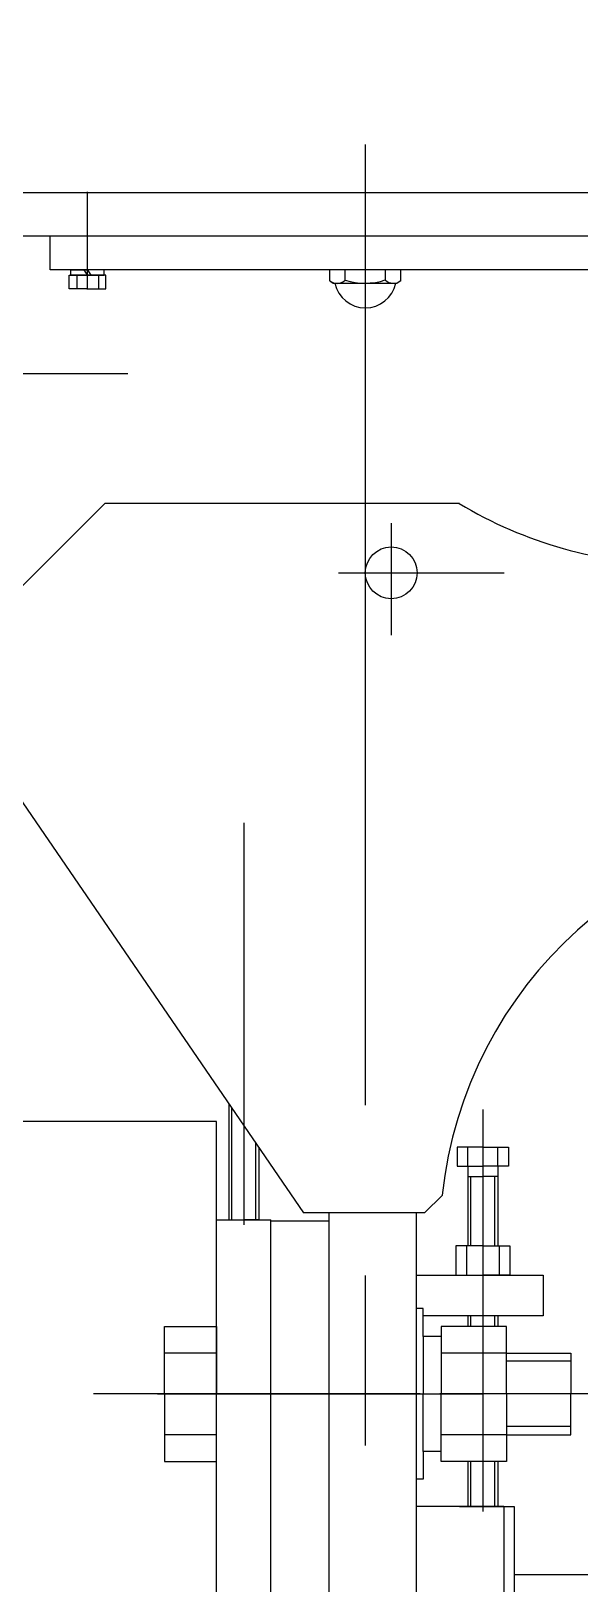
# Model space of a CAD drawing. Header units: millimetres. Extents: x 0 to 21000, y -315 to 14850.
# Drawn here: x 5480 to 5883, y 9211 to 10352 of the extents above; entities that cross this region are included whole.
import ezdxf

# ---------------------------------------------------------------- set-up
doc = ezdxf.new("R2010")
doc.units = ezdxf.units.MM
doc.header["$LTSCALE"] = 500
doc.linetypes.add('G', pattern=[2, 1.25, -0.25, 0.25, -0.25])
for name, color, linetype in [('01', 7, 'Continuous'), ('02', 1, 'Continuous'), ('05', 142, 'G')]:
    doc.layers.add(name, color=color, linetype=linetype)

# ---------------------------------------------------------------- blocks, each defined once
blk = doc.blocks.new('*U21')
at = {"layer": '01'}
for p, q in [((-21.5, 0), (-21.5, 19.8)), ((-21.5, 19.8), (0, 19.8)), ((-21.5, 12), (0, 12)), ((0, 19.8), (0, 0)), ((0, -19.8), (0, 0)), ((-21.5, 0), (-21.5, -19.8)), ((-21.5, -12), (0, -12)), ((-21.5, -19.8), (0, -19.8))]:
    blk.add_line(p, q, dxfattribs=at)
at = {"layer": '05'}
blk.add_line((-22.6, 0), (1.1, 0), dxfattribs=at)

msp = doc.modelspace()

# ---------------------------------------------------------------- linework, layer by layer
at = {"layer": '01'}
for p, q in [((6228, 10233), (4964.5, 10233)), ((5493.9, 10176.5), (5493.9, 10201.5)), ((5956.3, 10176.5), (5493.9, 10176.5)), ((5508, 10162.4), (5508, 10172.4)), ((5508, 10172.4), (5521.4, 10172.4)), ((5509.2, 10172.4), (5509.2, 10176.5)), ((5509.2, 10176.5), (5521.4, 10176.5)), ((5521.4, 10172.4), (5509.2, 10172.4)), ((5513.4, 10172.4), (5513.4, 10162.4)), ((5521.4, 10172.4), (5519, 10176.5)), ((5521.4, 10176.5), (5523.7, 10172.4)), ((5533.6, 10176.5), (5521.4, 10176.5)), ((5521.4, 10172.4), (5533.6, 10172.4)), ((5534.7, 10172.4), (5521.4, 10172.4)), ((5529.4, 10172.4), (5529.4, 10162.4)), ((5533.6, 10172.4), (5533.6, 10176.5)), ((5534.7, 10162.4), (5534.7, 10172.4)), ((5521.4, 10162.4), (5508, 10162.4)), ((5521.4, 10162.4), (5534.7, 10162.4)), ((5624.9, 9564.1), (5624.9, 9478.7)), ((5646.9, 9532), (5646.9, 9478.7)), ((5792.4, 9532.2), (5792.4, 9518.2)), ((5811.3, 9532.2), (5792.4, 9532.2)), ((5800.3, 9518.2), (5800.3, 9532.2)), ((5811.3, 9532.2), (5830.1, 9532.2)), ((5822.3, 9518.2), (5822.3, 9532.2)), ((5830.1, 9532.2), (5830.1, 9518.2)), ((5792.4, 9518.2), (5811.3, 9518.2)), ((5800.3, 9518.2), (5800.3, 9459.7)), ((5830.1, 9518.2), (5811.3, 9518.2)), ((5822.3, 9518.2), (5822.3, 9459.7)), ((5800.3, 9510.7), (5811.3, 9510.7)), ((5822.3, 9510.7), (5811.3, 9510.7)), ((5624.9, 9478.7), (5635.9, 9478.7)), ((5646.9, 9478.7), (5635.9, 9478.7)), ((5762.6, 9438.2), (5855.6, 9438.2)), ((5855.6, 9438.2), (5855.6, 9408.2)), ((5767.6, 9413.6), (5762.6, 9413.6)), ((5767.6, 9393.1), (5767.6, 9413.6)), ((5855.6, 9408.2), (5767.6, 9408.2)), ((5800.3, 9408.2), (5800.3, 9400.5)), ((5822.3, 9408.2), (5822.3, 9400.5)), ((5577.9, 9400.5), (5615.9, 9400.5)), ((5577.9, 9350.9), (5577.9, 9400.5)), ((5615.9, 9400.5), (5615.9, 9350.9)), ((5780.7, 9400.5), (5780.7, 9350.9)), ((5828.7, 9400.5), (5780.7, 9400.5)), ((5828.7, 9350.9), (5828.7, 9400.5)), ((5780.7, 9393.1), (5767.6, 9393.1)), ((5767.6, 9393.1), (5767.6, 9350.9)), ((5615.9, 9380.9), (5577.9, 9380.9)), ((5828.7, 9380.9), (5780.7, 9380.9)), ((5828.7, 9380.9), (5875.9, 9380.9)), ((5875.9, 9380.9), (5875.9, 9350.9)), ((5577.9, 9350.9), (5577.9, 9301.3)), ((5615.9, 9301.3), (5615.9, 9350.9)), ((5767.6, 9308.7), (5767.6, 9350.9)), ((5767.6, 9308.7), (5767.6, 9350.9)), ((5780.7, 9301.3), (5780.7, 9350.9)), ((5828.7, 9350.9), (5828.7, 9301.3)), ((5875.9, 9320.9), (5875.9, 9350.9)), ((5615.9, 9320.9), (5577.9, 9320.9)), ((5828.7, 9320.9), (5780.7, 9320.9)), ((5828.7, 9320.9), (5875.9, 9320.9)), ((5767.6, 9308.7), (5767.6, 9288.2)), ((5780.7, 9308.7), (5767.6, 9308.7)), ((5577.9, 9301.3), (5615.9, 9301.3)), ((5828.7, 9301.3), (5780.7, 9301.3)), ((5800.3, 9301.3), (5800.3, 9268.2)), ((5822.3, 9301.3), (5822.3, 9268.2)), ((5800.3, 9268.2), (5811.3, 9268.2)), ((5822.3, 9268.2), (5811.3, 9268.2))]:
    msp.add_line(p, q, dxfattribs=at)
at = {"layer": '01', "color": 7, "linetype": 'Continuous'}
for p, q in [((5153.9, 10201.5), (5725.1, 10201.5)), ((5725.1, 10201.5), (5985.1, 10201.5)), ((5699.1, 10168.4), (5699.1, 10176.5)), ((5710.3, 10168.7), (5710.3, 10176.5)), ((5739.8, 10168.9), (5739.8, 10176.5)), ((5751.1, 10168.4), (5751.1, 10176.5)), ((5699.1, 10168.4), (5701.6, 10166.5)), ((5701.6, 10166.5), (5748.5, 10166.5)), ((5751.1, 10168.4), (5748.5, 10166.5)), ((5534.1, 10004.9), (5432.1, 9902.9)), ((5794.1, 10004.9), (5534.1, 10004.9)), ((5432.1, 9845.9), (5679.8, 9483.9)), ((5615.9, 9550.9), (5153.9, 9550.9)), ((5615.9, 9171.9), (5615.9, 9550.9)), ((5781.6, 9496.9), (5768.6, 9483.9)), ((5615.9, 9478.7), (5655.9, 9478.7)), ((5655.9, 9224.7), (5655.9, 9478.7)), ((5698.6, 9477.7), (5655.9, 9477.7)), ((5768.6, 9483.9), (5679.8, 9483.9)), ((5698.6, 8867.9), (5698.6, 9483.9)), ((5762.6, 8867.9), (5762.6, 9483.9)), ((5765.4, 9350.9), (5525.7, 9350.9)), ((5767.6, 9288.2), (5762.6, 9288.2)), ((5826.6, 9268.2), (5762.6, 9268.2)), ((5796.3, 9268.2), (5793.3, 9268.2)), ((5794.2, 9268.2), (5834.2, 9268.2)), ((5826.6, 9268.2), (5826.6, 9014.2)), ((5834.2, 9268.2), (5834.2, 8644.8)), ((5655.9, 9191.5), (5655.9, 9224.7)), ((5834.2, 9218.2), (6754.1, 9218.2))]:
    msp.add_line(p, q, dxfattribs=at)
msp.add_circle((5744.1, 9953.9), 19, dxfattribs=at)
for centre, radius, start, end in [((5704.5, 10175.1), 8.63, 230.764, 312.2459), ((5725.1, 10171.3), 22.8, 192.1179, 347.8821), ((5724.8, 10214.8), 48.2, 252.5027, 288.0722), ((5745.7, 10175), 8.46, 225.9468, 309.5409), ((5952.7, 10265.4), 305, 238.6603, 270), ((6084.9, 9464.9), 305, 90, 173.9776)]:
    msp.add_arc(centre, radius, start, end, dxfattribs=at)
at = {"layer": '02'}
for p, q in [((5627.1, 9478.7), (5627.1, 9560.9)), ((5644.7, 9478.7), (5644.7, 9535.2)), ((5802.5, 9459.7), (5802.5, 9510.7)), ((5820.1, 9459.7), (5820.1, 9510.7)), ((5802.5, 9400.5), (5802.5, 9408.2)), ((5820.1, 9400.5), (5820.1, 9408.2)), ((5875.9, 9374.9), (5828.7, 9374.9)), ((5875.9, 9326.9), (5828.7, 9326.9)), ((5802.5, 9268.2), (5802.5, 9301.3)), ((5820.1, 9268.2), (5820.1, 9301.3))]:
    msp.add_line(p, q, dxfattribs=at)
at = {"layer": '05', "color": 142, "linetype": 'G'}
msp.add_line((5725.1, 13018.4), (5725.1, 10111.7), dxfattribs=at)
at = {"layer": '05'}
for p, q in [((5521.4, 10162), (5521.4, 10233.6)), ((5725.1, 10188), (5725.1, 7326.3)), ((5521.4, 10170.3), (5521.4, 10178.6)), ((5705.4, 9953.9), (5826.9, 9953.9)), ((5635.9, 9770.4), (5635.9, 9475.1)), ((5635.9, 9745.7), (5635.9, 9475.1)), ((5811.3, 9559.9), (5811.3, 9264.6)), ((5811.3, 9535.2), (5811.3, 9264.6)), ((5572.8, 9350.9), (5717.4, 9350.9)), ((5579.4, 9350.9), (5811.6, 9350.9)), ((5891.9, 9350.9), (5779.7, 9350.9))]:
    msp.add_line(p, q, dxfattribs=at)
at = {"layer": '05', "color": 4, "linetype": 'G'}
for p, q in [((5521.4, 10172.3), (5521.4, 10225.8)), ((5521.4, 10166.4), (5521.4, 10220.3)), ((5340.5, 10100.3), (5550.9, 10100.3)), ((5744.1, 9990.4), (5744.1, 9908.1))]:
    msp.add_line(p, q, dxfattribs=at)

# ---------------------------------------------------------------- block references
at = {"layer": '01', "extrusion": (0, 0, -1), "zscale": -1, "rotation": 270}
msp.add_blockref('*U21', (-5811.3, 9438.2), dxfattribs=at)

doc.saveas('drawing.dxf')
